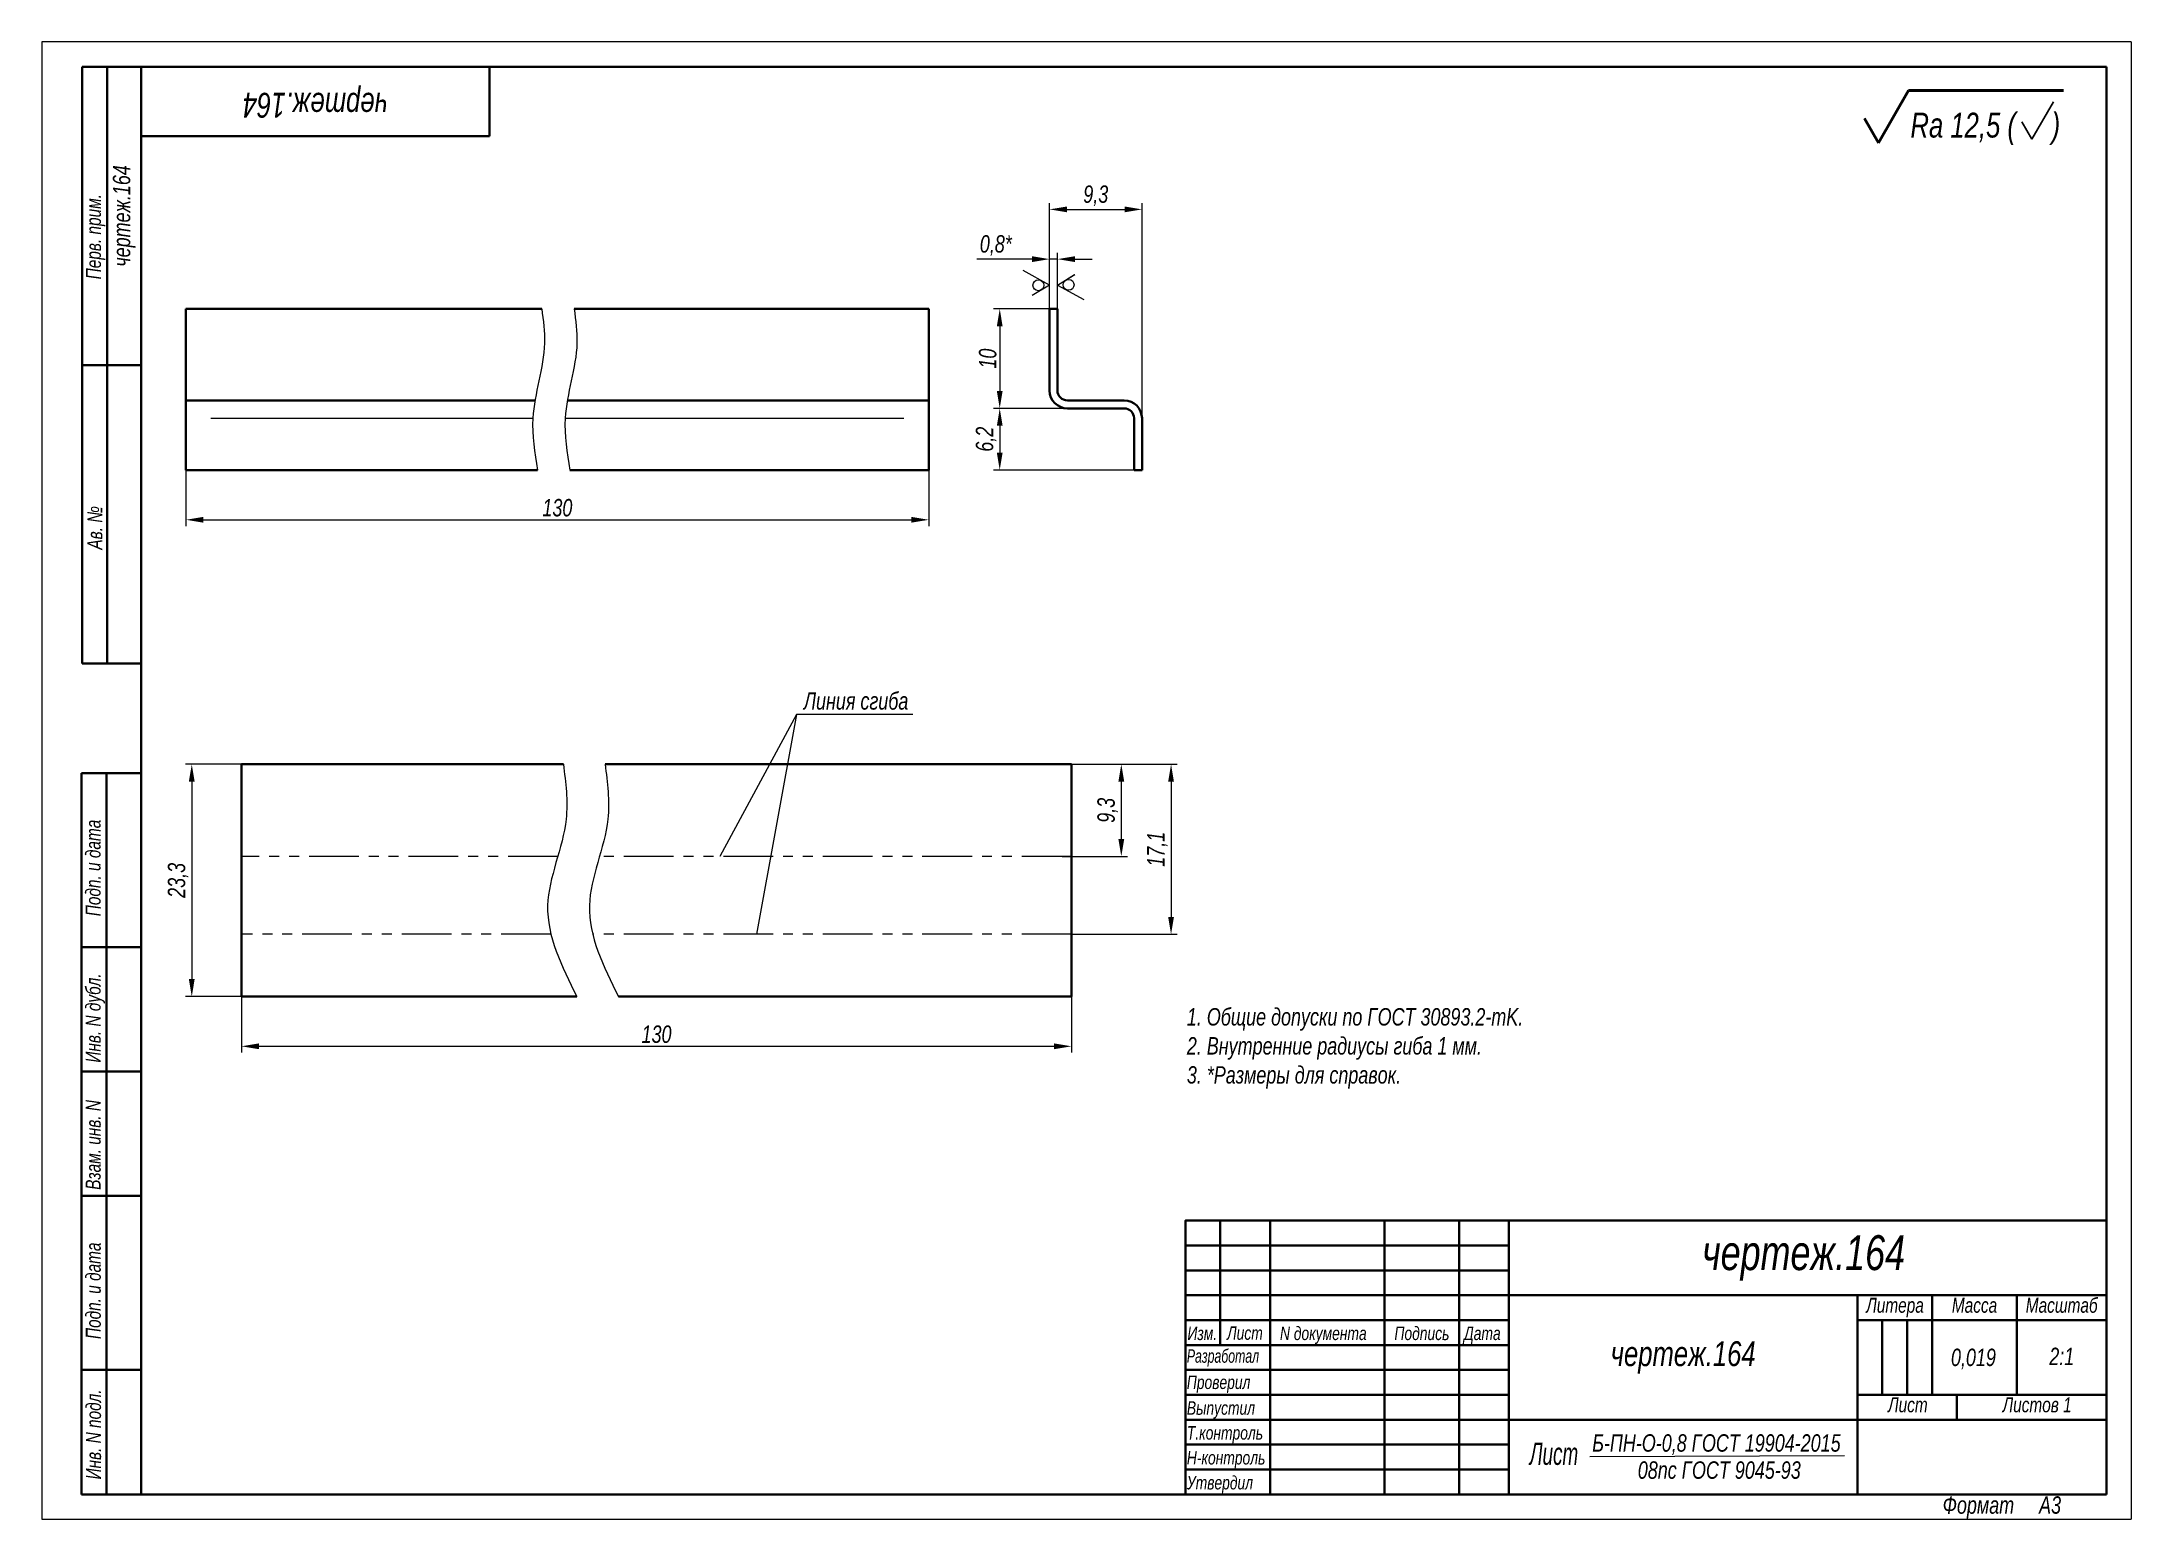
# Model space of a CAD drawing. Header units: millimetres. Extents: x 16277 to 16697, y -2636 to -2339.
import ezdxf

# ---------------------------------------------------------------- set-up
doc = ezdxf.new("R2010")
doc.units = ezdxf.units.MM
doc.linetypes.add('LT_04', pattern=[20, 10, -2, 2, -2, 2, -2])
for name, color, linetype, lineweight in [('Layer_01', 3, 'Continuous', 13), ('Layer_02', 5, 'LT_04', 13), ('Layer_03', 7, 'Continuous', 40), ('Layer_05', 7, 'Continuous', 40), ('Layer_08', 1, 'Continuous', 15), ('Layer_09', 6, 'Continuous', 15), ('Layer_19', 7, 'Continuous', 50), ('Layer_20', 8, 'Continuous', 20)]:
    doc.layers.add(name, color=color, linetype=linetype, lineweight=lineweight)
doc.styles.add('Style_01', font='ARIALNI.TTF', dxfattribs={"width": 0.9, "height": 3.5})
doc.dimstyles.new('DimStyle_05', dxfattribs={"dimtxt": 3.5, "dimasz": 3.5, "dimexe": 1.25, "dimexo": 0, "dimtad": 1, "dimdec": 1, "dimlfac": 0.5, "dimtxsty": 'Style_01', "dimcen": 0, "dimazin": 3, "dimtfac": 1, "dimtdec": 1, "dimtmove": 0, "dimatfit": 3})

# ---------------------------------------------------------------- blocks, each defined once
blk = doc.blocks.new('Block_21')
at = {"layer": 'Layer_05', "linetype": 'Continuous', "lineweight": 15}
for p, q in [((0, 297.18), (0, 0.18)), ((420, 297.18), (0, 297.18)), ((420, 297.18), (420, 0.18)), ((0, 0.18), (420, 0.18))]:
    blk.add_line(p, q, dxfattribs=at)
at = {"layer": 'Layer_05', "linetype": 'Continuous'}
for p, q in [((415, 292.18), (8.12, 292.18)), ((8.12, 172.18), (8.12, 292.18)), ((13.12, 172.18), (13.12, 292.18)), ((20, 292.18), (20, 5.18)), ((90, 292.18), (90, 278.18)), ((415, 5.18), (415, 292.18)), ((20, 278.18), (90, 278.18)), ((8.12, 232.18), (20, 232.18)), ((8.12, 172.18), (20, 172.18)), ((8, 5.18), (8, 150.18)), ((8, 150.18), (20, 150.18)), ((13, 5.18), (13, 150.18)), ((8, 115.18), (20, 115.18)), ((8, 90.18), (20, 90.18)), ((8, 65.18), (20, 65.18)), ((229.88, 55.22), (294.92, 55.22)), ((229.88, 50.21), (294.92, 50.21)), ((229.88, 45.21), (294.92, 45.21)), ((369.97, 40.21), (369.97, 25.2)), ((374.97, 40.21), (374.97, 25.2)), ((8, 30.18), (20, 30.18)), ((229.88, 30.2), (294.92, 30.2)), ((229.88, 25.2), (294.92, 25.2)), ((229.88, 20.19), (294.92, 20.19)), ((229.88, 15.19), (294.92, 15.19)), ((229.88, 10.19), (294.92, 10.19)), ((8, 5.18), (20, 5.18)), ((20, 5.18), (415, 5.18)), ((415, 5.18), (230, 5.18))]:
    blk.add_line(p, q, dxfattribs=at)
for points in [[(415, 60.22), (229.88, 60.22), (229.88, 5.18)], [(236.88, 60.22), (236.88, 35.2)], [(246.89, 60.22), (246.89, 5.18)], [(269.9, 60.22), (269.9, 5.18)], [(284.91, 60.22), (284.91, 5.18)], [(294.92, 60.22), (294.92, 5.18)], [(415, 45.21), (294.92, 45.21)], [(415, 45.21), (294.92, 45.21)], [(364.97, 45.21), (364.97, 5.18)], [(379.98, 45.21), (379.98, 25.2)], [(396.99, 45.21), (396.99, 25.2)], [(396.99, 45.21), (396.99, 25.2)], [(229.88, 40.21), (294.92, 40.21)], [(364.97, 40.21), (415, 40.21)], [(229.88, 35.2), (294.92, 35.2)], [(364.97, 25.2), (415, 25.2)], [(384.98, 25.2), (384.98, 20.19)], [(294.92, 20.19), (415, 20.19)]]:
    blk.add_lwpolyline(points, dxfattribs=at)
at = {"layer": 'Layer_05', "linetype": 'Continuous', "style": 'Style_01', "width": 0.9}
for s, p in [('Перв. прим.', (11.89, 249.43)), ('Ав. №', (12.16, 195.1)), ('Подп. и дата', (11.81, 121.4)), ('Инв. N дубл.', (11.82, 91.97)), ('Взам. инв. N', (11.83, 66.4)), ('Подп. и дата', (11.85, 36.4)), ('Инв. N подл.', (11.9, 8.18))]:
    blk.add_text(s, height=3, rotation=90, dxfattribs=at).set_placement(p)
at = {"layer": 'Layer_05', "linetype": 'Continuous', "style": 'Style_01'}
for s, height, width, p in [('Литера', 3, 0.9, (366.74, 41.69)), ('Масса', 3, 0.9, (383.95, 41.69)), ('Масштаб', 3, 0.9, (398.8, 41.69)), ('Изм.', 2.7, 0.9, (230.29, 36.2)), ('Лист', 2.7, 0.9, (238.27, 36.25)), ('N документа', 2.7, 0.9, (248.89, 36.2)), ('Подпись', 2.7, 0.9, (271.9, 36.2)), ('Дата', 2.7, 0.9, (285.88, 36.2)), ('Разработал', 2.7, 0.8, (230.17, 31.64)), ('Проверил', 2.7, 0.9, (230.17, 26.36)), ('Выпустил', 2.7, 0.9, (230.17, 21.19)), ('Лист ', 3, 0.9, (371.13, 21.68)), ('Листов 1', 3, 0.9, (394.15, 21.68)), ('Т.контроль', 2.7, 0.9, (230.17, 16.19)), ('Н-контроль', 2.7, 0.9, (230.17, 11.19)), ('Утвердил', 2.7, 0.9, (230.17, 6.18))]:
    blk.add_text(s, height=height, dxfattribs=dict(at, width=width)).set_placement(p)
at = {"layer": 'Layer_05', "linetype": 'Continuous', "insert": (382.1, 4.78), "char_height": 3.5, "width": 32.9515, "attachment_point": 1, "style": 'Style_01'}
blk.add_mtext('Формат     А3', dxfattribs=at)
blk = doc.blocks.new('*D177')
at = {"layer": 'Defpoints', "color": 0, "ltscale": 0.5, "transparency": 16777216}
for p in [(16481.66, -2484.48), (16481.88, -2503.01), (16493.77, -2503.01)]:
    blk.add_point(p, dxfattribs=at)
at = {"layer": 'Layer_08', "color": 0, "lineweight": -2, "ltscale": 0.5, "transparency": 16777216}
for p, q in [((16481.66, -2484.48), (16495.02, -2484.48)), ((16493.77, -2487.98), (16493.77, -2499.51)), ((16481.88, -2503.01), (16495.02, -2503.01))]:
    blk.add_line(p, q, dxfattribs=at)
at = {"layer": 'Layer_08', "color": 0, "ltscale": 0.5, "transparency": 16777216}
for points in [[(16493.18, -2487.98), (16494.35, -2487.98), (16493.77, -2484.48)], [(16493.18, -2499.51), (16494.35, -2499.51), (16493.77, -2503.01)]]:
    blk.add_solid(points, dxfattribs=at)
at = {"layer": 'Layer_08', "color": 0, "ltscale": 0.5, "transparency": 16777216, "insert": (16491.03, -2493.75), "char_height": 3.5, "attachment_point": 5, "rotation": 90, "style": 'Style_01'}
blk.add_mtext('9,3', dxfattribs=at)
blk = doc.blocks.new('*D178')
at = {"layer": 'Defpoints', "color": 0, "ltscale": 0.5, "transparency": 16777216}
for p in [(16483.77, -2484.48), (16483.77, -2518.66), (16503.77, -2518.66)]:
    blk.add_point(p, dxfattribs=at)
at = {"layer": 'Layer_08', "color": 0, "lineweight": -2, "ltscale": 0.5, "transparency": 16777216}
for p, q in [((16483.77, -2484.48), (16505.02, -2484.48)), ((16503.77, -2487.98), (16503.77, -2515.16)), ((16483.77, -2518.66), (16505.02, -2518.66))]:
    blk.add_line(p, q, dxfattribs=at)
at = {"layer": 'Layer_08', "color": 0, "ltscale": 0.5, "transparency": 16777216}
for points in [[(16503.18, -2487.98), (16504.35, -2487.98), (16503.77, -2484.48)], [(16503.18, -2515.16), (16504.35, -2515.16), (16503.77, -2518.66)]]:
    blk.add_solid(points, dxfattribs=at)
at = {"layer": 'Layer_08', "color": 0, "ltscale": 0.5, "transparency": 16777216, "insert": (16501.03, -2501.57), "char_height": 3.5, "attachment_point": 5, "rotation": 90, "style": 'Style_01'}
blk.add_mtext('17,1', dxfattribs=at)
blk = doc.blocks.new('*D179')
at = {"layer": 'Defpoints', "color": 0, "ltscale": 0.5, "transparency": 16777216}
for p in [(16316.92, -2484.48), (16306.92, -2531.18), (16316.92, -2531.18)]:
    blk.add_point(p, dxfattribs=at)
at = {"layer": 'Layer_08', "color": 0, "lineweight": -2, "ltscale": 0.5, "transparency": 16777216}
for p, q in [((16316.92, -2484.48), (16305.67, -2484.48)), ((16306.92, -2487.98), (16306.92, -2527.68)), ((16316.92, -2531.18), (16305.67, -2531.18))]:
    blk.add_line(p, q, dxfattribs=at)
at = {"layer": 'Layer_08', "color": 0, "ltscale": 0.5, "transparency": 16777216}
for points in [[(16306.33, -2487.98), (16307.5, -2487.98), (16306.92, -2484.48)], [(16306.33, -2527.68), (16307.5, -2527.68), (16306.92, -2531.18)]]:
    blk.add_solid(points, dxfattribs=at)
at = {"layer": 'Layer_08', "color": 0, "ltscale": 0.5, "transparency": 16777216, "insert": (16304.18, -2507.83), "char_height": 3.5, "attachment_point": 5, "rotation": 90, "style": 'Style_01'}
blk.add_mtext('23,3', dxfattribs=at)
blk = doc.blocks.new('*D180')
at = {"layer": 'Defpoints', "color": 0, "ltscale": 0.5, "transparency": 16777216}
for p in [(16316.92, -2531.18), (16483.77, -2531.18), (16483.77, -2541.18)]:
    blk.add_point(p, dxfattribs=at)
at = {"layer": 'Layer_08', "color": 0, "lineweight": -2, "ltscale": 0.5, "transparency": 16777216}
for p, q in [((16316.92, -2531.18), (16316.92, -2542.43)), ((16483.77, -2531.18), (16483.77, -2542.43)), ((16320.42, -2541.18), (16480.27, -2541.18))]:
    blk.add_line(p, q, dxfattribs=at)
at = {"layer": 'Layer_08', "color": 0, "ltscale": 0.5, "transparency": 16777216}
for points in [[(16320.42, -2540.6), (16320.42, -2541.76), (16316.92, -2541.18)], [(16480.27, -2540.6), (16480.27, -2541.76), (16483.77, -2541.18)]]:
    blk.add_solid(points, dxfattribs=at)
at = {"layer": 'Layer_08', "color": 0, "ltscale": 0.5, "transparency": 16777216, "insert": (16400.34, -2538.77), "char_height": 3.5, "attachment_point": 5, "style": 'Style_01'}
blk.add_mtext('130', dxfattribs=at)
blk = doc.blocks.new('*D181')
at = {"layer": 'Defpoints', "color": 0, "ltscale": 0.5, "transparency": 16777216}
for p in [(16305.75, -2425.34), (16455.06, -2425.34), (16455.06, -2435.34)]:
    blk.add_point(p, dxfattribs=at)
at = {"layer": 'Layer_08', "color": 0, "lineweight": -2, "ltscale": 0.5, "transparency": 16777216}
for p, q in [((16305.75, -2425.34), (16305.75, -2436.59)), ((16455.06, -2425.34), (16455.06, -2436.59)), ((16309.25, -2435.34), (16451.56, -2435.34))]:
    blk.add_line(p, q, dxfattribs=at)
at = {"layer": 'Layer_08', "color": 0, "ltscale": 0.5, "transparency": 16777216}
for points in [[(16309.25, -2434.76), (16309.25, -2435.92), (16305.75, -2435.34)], [(16451.56, -2434.76), (16451.56, -2435.92), (16455.06, -2435.34)]]:
    blk.add_solid(points, dxfattribs=at)
at = {"layer": 'Layer_08', "color": 0, "ltscale": 0.5, "transparency": 16777216, "insert": (16380.41, -2432.93), "char_height": 3.5, "attachment_point": 5, "style": 'Style_01'}
blk.add_mtext('130', dxfattribs=at)
blk = doc.blocks.new('*D182')
at = {"layer": 'Defpoints', "color": 0, "ltscale": 0.5, "transparency": 16777216}
for p in [(16479.33, -2382.94), (16479.33, -2392.94), (16480.93, -2392.94)]:
    blk.add_point(p, dxfattribs=at)
at = {"layer": 'Layer_08', "color": 0, "lineweight": -2, "ltscale": 0.5, "transparency": 16777216}
for p, q in [((16475.83, -2382.94), (16464.74, -2382.94)), ((16479.33, -2392.94), (16479.33, -2381.69)), ((16480.93, -2382.94), (16479.33, -2382.94)), ((16480.93, -2392.94), (16480.93, -2381.69)), ((16484.43, -2382.94), (16487.93, -2382.94))]:
    blk.add_line(p, q, dxfattribs=at)
at = {"layer": 'Layer_08', "color": 0, "ltscale": 0.5, "transparency": 16777216}
for points in [[(16475.83, -2382.36), (16475.83, -2383.52), (16479.33, -2382.94)], [(16484.43, -2382.36), (16484.43, -2383.52), (16480.93, -2382.94)]]:
    blk.add_solid(points, dxfattribs=at)
at = {"layer": 'Layer_08', "color": 0, "ltscale": 0.5, "transparency": 16777216, "insert": (16468.54, -2380.2), "char_height": 3.5, "attachment_point": 5, "style": 'Style_01'}
blk.add_mtext('0,8*', dxfattribs=at)
blk = doc.blocks.new('*D183')
at = {"layer": 'Defpoints', "color": 0, "ltscale": 0.5, "transparency": 16777216}
for p in [(16479.33, -2392.94), (16469.33, -2412.94), (16486.97, -2412.94)]:
    blk.add_point(p, dxfattribs=at)
at = {"layer": 'Layer_08', "color": 0, "lineweight": -2, "ltscale": 0.5, "transparency": 16777216}
for p, q in [((16479.33, -2392.94), (16468.08, -2392.94)), ((16469.33, -2396.44), (16469.33, -2409.44)), ((16486.97, -2412.94), (16468.08, -2412.94))]:
    blk.add_line(p, q, dxfattribs=at)
at = {"layer": 'Layer_08', "color": 0, "ltscale": 0.5, "transparency": 16777216}
for points in [[(16468.75, -2396.44), (16469.91, -2396.44), (16469.33, -2392.94)], [(16468.75, -2409.44), (16469.91, -2409.44), (16469.33, -2412.94)]]:
    blk.add_solid(points, dxfattribs=at)
at = {"layer": 'Layer_08', "color": 0, "ltscale": 0.5, "transparency": 16777216, "insert": (16466.92, -2402.94), "char_height": 3.5, "attachment_point": 5, "rotation": 90, "style": 'Style_01'}
blk.add_mtext('10', dxfattribs=at)
blk = doc.blocks.new('*D184')
at = {"layer": 'Defpoints', "color": 0, "ltscale": 0.5, "transparency": 16777216}
for p in [(16497.93, -2372.94), (16479.33, -2407.32), (16497.93, -2416.99)]:
    blk.add_point(p, dxfattribs=at)
at = {"layer": 'Layer_08', "color": 0, "lineweight": -2, "ltscale": 0.5, "transparency": 16777216}
for p, q in [((16479.33, -2407.32), (16479.33, -2371.69)), ((16482.83, -2372.94), (16494.43, -2372.94)), ((16497.93, -2416.99), (16497.93, -2371.69))]:
    blk.add_line(p, q, dxfattribs=at)
at = {"layer": 'Layer_08', "color": 0, "ltscale": 0.5, "transparency": 16777216}
for points in [[(16482.83, -2372.36), (16482.83, -2373.52), (16479.33, -2372.94)], [(16494.43, -2372.36), (16494.43, -2373.52), (16497.93, -2372.94)]]:
    blk.add_solid(points, dxfattribs=at)
at = {"layer": 'Layer_08', "color": 0, "ltscale": 0.5, "transparency": 16777216, "insert": (16488.63, -2370.2), "char_height": 3.5, "attachment_point": 5, "style": 'Style_01'}
blk.add_mtext('9,3', dxfattribs=at)
blk = doc.blocks.new('*D185')
at = {"layer": 'Defpoints', "color": 0, "ltscale": 0.5, "transparency": 16777216}
for p in [(16491.74, -2412.94), (16469.33, -2425.34), (16497.93, -2425.34)]:
    blk.add_point(p, dxfattribs=at)
at = {"layer": 'Layer_08', "color": 0, "lineweight": -2, "ltscale": 0.5, "transparency": 16777216}
for p, q in [((16491.74, -2412.94), (16468.08, -2412.94)), ((16469.33, -2416.44), (16469.33, -2421.84)), ((16497.93, -2425.34), (16468.08, -2425.34))]:
    blk.add_line(p, q, dxfattribs=at)
at = {"layer": 'Layer_08', "color": 0, "ltscale": 0.5, "transparency": 16777216}
for points in [[(16468.75, -2416.44), (16469.91, -2416.44), (16469.33, -2412.94)], [(16468.75, -2421.84), (16469.91, -2421.84), (16469.33, -2425.34)]]:
    blk.add_solid(points, dxfattribs=at)
at = {"layer": 'Layer_08', "color": 0, "ltscale": 0.5, "transparency": 16777216, "insert": (16466.6, -2419.14), "char_height": 3.5, "attachment_point": 5, "rotation": 90, "style": 'Style_01'}
blk.add_mtext('6,2', dxfattribs=at)

msp = doc.modelspace()

# ---------------------------------------------------------------- linework, layer by layer
at = {"layer": 'Layer_01', "lineweight": 13, "ltscale": 0.303109}
msp.add_line((16645.97, -2359.56), (16652.03, -2349.06), dxfattribs=at)
msp.add_line((16645.97, -2359.56), (16652.03, -2349.06), dxfattribs=at)
msp.add_line((16645.97, -2359.56), (16652.03, -2349.06), dxfattribs=at)
at = {"layer": 'Layer_01', "lineweight": 30}
for q in [(16681.15, -2351.31), (16681.15, -2351.31), (16681.15, -2351.31), (16681.15, -2351.31), (16674.8, -2355.31), (16674.8, -2355.31), (16674.8, -2355.31), (16674.8, -2355.31)]:
    msp.add_line((16676.82, -2358.81), q, dxfattribs=at)
at = {"layer": 'Layer_01', "lineweight": 13, "ltscale": 0.141451}
msp.add_line((16645.97, -2359.56), (16643.14, -2354.66), dxfattribs=at)
msp.add_line((16645.97, -2359.56), (16643.14, -2354.66), dxfattribs=at)
msp.add_line((16645.97, -2359.56), (16643.14, -2354.66), dxfattribs=at)
at = {"layer": 'Layer_01'}
msp.add_line((16587.92, -2623.62), (16639.11, -2623.43), dxfattribs=at)
at = {"layer": 'Layer_02'}
for p, q in [((16380.49, -2503.01), (16316.92, -2503.01)), ((16483.77, -2503.01), (16388.88, -2503.01)), ((16379.12, -2518.66), (16316.92, -2518.66)), ((16483.77, -2518.66), (16387.51, -2518.66))]:
    msp.add_line(p, q, dxfattribs=at)
at = {"layer": 'Layer_03'}
for p, q in [((16305.75, -2392.94), (16377.27, -2392.94)), ((16305.75, -2409.34), (16305.75, -2392.94)), ((16383.78, -2392.94), (16455.06, -2392.94)), ((16455.06, -2409.34), (16455.06, -2392.94)), ((16479.33, -2409.34), (16479.33, -2392.94)), ((16479.33, -2392.94), (16480.93, -2392.94)), ((16480.93, -2409.34), (16480.93, -2392.94)), ((16305.75, -2412.94), (16305.75, -2409.34)), ((16455.06, -2409.34), (16455.06, -2412.94)), ((16305.75, -2411.34), (16375.9, -2411.34)), ((16305.75, -2414.94), (16305.75, -2412.94)), ((16305.75, -2425.34), (16305.75, -2414.94)), ((16382.41, -2411.34), (16455.06, -2411.34)), ((16455.06, -2412.94), (16455.06, -2414.94)), ((16455.06, -2425.34), (16455.06, -2414.94)), ((16494.33, -2411.34), (16482.93, -2411.34)), ((16494.33, -2412.94), (16482.93, -2412.94)), ((16496.33, -2425.34), (16496.33, -2414.94)), ((16497.93, -2425.34), (16497.93, -2414.94)), ((16305.75, -2425.34), (16376.41, -2425.34)), ((16382.92, -2425.34), (16455.06, -2425.34)), ((16496.33, -2425.34), (16497.93, -2425.34)), ((16316.92, -2531.18), (16316.92, -2484.48)), ((16381.61, -2484.48), (16316.92, -2484.48)), ((16483.77, -2484.48), (16390, -2484.48)), ((16483.77, -2531.18), (16483.77, -2484.48)), ((16384.29, -2531.18), (16316.92, -2531.18)), ((16483.77, -2531.18), (16392.68, -2531.18))]:
    msp.add_line(p, q, dxfattribs=at)
for centre, radius, start, end in [((16482.93, -2409.34), 3.6, 180, 270), ((16482.93, -2409.34), 2, 180, 270), ((16494.33, -2414.94), 3.6, 0, 90), ((16494.33, -2414.94), 2, 0, 90)]:
    msp.add_arc(centre, radius, start, end, dxfattribs=at)
at = {"layer": 'Layer_09'}
for p, q in [((16310.75, -2414.94), (16375.46, -2414.94)), ((16381.97, -2414.94), (16450.06, -2414.94))]:
    msp.add_line(p, q, dxfattribs=at)
for points in [[(16428.47, -2474.48), (16413.05, -2503.01)], [(16428.47, -2474.48), (16420.42, -2518.66)], [(16451.83, -2474.48), (16428.47, -2474.48)]]:
    msp.add_lwpolyline(points, dxfattribs=at)
at = {"layer": 'Layer_09', "ltscale": 0.5}
for points, knots in [([(16377.27, -2392.94), (16377.58, -2395.24), (16378.57, -2402.63), (16374.43, -2413.3), (16375.84, -2421.86), (16376.41, -2425.34)], [0, 0, 0, 0, 6.906159, 22.205474, 32.648255, 32.648255, 32.648255, 32.648255]), ([(16383.78, -2392.94), (16384.09, -2395.24), (16385.07, -2402.63), (16380.94, -2413.3), (16382.35, -2421.86), (16382.92, -2425.34)], [0, 0, 0, 0, 6.906159, 22.205474, 32.648255, 32.648255, 32.648255, 32.648255]), ([(16381.61, -2484.48), (16382.09, -2488.17), (16383.33, -2497.79), (16375.48, -2513.44), (16381.28, -2525.12), (16384.29, -2531.18)], [0, 0, 0, 0, 11.033803, 28.810457, 48.010414, 48.010414, 48.010414, 48.010414]), ([(16390, -2484.48), (16390.48, -2488.17), (16391.72, -2497.79), (16383.87, -2513.44), (16389.67, -2525.12), (16392.68, -2531.18)], [0, 0, 0, 0, 11.033803, 28.810457, 48.010414, 48.010414, 48.010414, 48.010414])]:
    msp.add_open_spline(points, degree=3, knots=knots, dxfattribs=at)
at = {"layer": 'Layer_19', "lineweight": 50}
for p, q in [((16645.97, -2359.56), (16652.03, -2349.06)), ((16652.03, -2349.06), (16683.17, -2349.06)), ((16645.97, -2359.56), (16643.14, -2354.66))]:
    msp.add_line(p, q, dxfattribs=at)
at = {"layer": 'Layer_20', "lineweight": 13, "ltscale": 0.303109}
for p, q in [((16479.33, -2388.15), (16474.01, -2385.24)), ((16479.33, -2388.15), (16474.01, -2385.24)), ((16479.33, -2388.15), (16474.01, -2385.24)), ((16479.33, -2388.15), (16474.01, -2385.24)), ((16480.93, -2388.15), (16486.25, -2391.06)), ((16480.93, -2388.15), (16486.25, -2391.06)), ((16480.93, -2388.15), (16486.25, -2391.06)), ((16480.93, -2388.15), (16486.25, -2391.06))]:
    msp.add_line(p, q, dxfattribs=at)
at = {"layer": 'Layer_20', "lineweight": 13, "ltscale": 0.141451}
for p, q in [((16479.33, -2388.15), (16475.83, -2390.28)), ((16479.33, -2388.15), (16475.88, -2390.25)), ((16479.33, -2388.15), (16475.88, -2390.25)), ((16479.33, -2388.15), (16475.88, -2390.25)), ((16480.93, -2388.15), (16484.43, -2386.02)), ((16480.93, -2388.15), (16484.38, -2386.05)), ((16480.93, -2388.15), (16484.38, -2386.05)), ((16480.93, -2388.15), (16484.38, -2386.05))]:
    msp.add_line(p, q, dxfattribs=at)
at = {"layer": 'Layer_20', "lineweight": 13}
for centre in [(16477.1, -2388.19), (16477.1, -2388.19), (16477.1, -2388.19), (16477.1, -2388.19), (16483.16, -2388.11), (16483.16, -2388.11), (16483.16, -2388.11), (16483.16, -2388.11)]:
    msp.add_circle(centre, 1.1, dxfattribs=at)

# ---------------------------------------------------------------- block references
at = {"layer": 'Layer_05'}
msp.add_blockref('Block_21', (16276.77, -2636.43), dxfattribs=at)

# ---------------------------------------------------------------- texts
at = {"layer": 'Layer_01', "style": 'Style_01'}
for s, height, width, p in [('Rа 12,5 (     )', 5, 0.9, (16652.4, -2358.5)), ('0,019', 3.5, 0.9, (16660.54, -2605.46)), ('2:1', 3.5, 0.9, (16680.3, -2605.27)), ('Лист', 4.5, 0.735, (16575.85, -2625.33))]:
    msp.add_text(s, height=height, dxfattribs=dict(at, width=width)).set_placement(p)
at = {"layer": 'Layer_01', "attachment_point": 5, "style": 'Style_01'}
for insert, char_height, width, rotation in [((16331.77, -2351.25), 5, 70, 180), ((16293.33, -2374.25), 3.5, 60, 90)]:
    msp.add_mtext('чертеж.164', dxfattribs=dict(at, insert=insert, char_height=char_height, width=width, rotation=rotation))
at = {"layer": 'Layer_01', "style": 'Style_01'}
for s, insert, char_height, width, attachment_point in [('Линия сгиба', (16450.96, -2473.55), 3.5, 195.1382, 9), ('чертеж.164', (16630.91, -2583.72), 7, 118.4347, 5), ('чертеж.164', (16606.71, -2603.73), 5, 70.0467, 5), ('Б-ПН-О-0,8 ГОСТ 19904-2015 ', (16588.43, -2619.17), 3.5, 80.4604, 1), ('08пс ГОСТ 9045-93', (16597.59, -2624.62), 3.5, 80.4604, 1)]:
    msp.add_mtext(s, dxfattribs=dict(at, insert=insert, char_height=char_height, width=width, attachment_point=attachment_point))
at = {"layer": 'Layer_01', "insert": (16506.94, -2549.73), "char_height": 3.5, "attachment_point": 7, "style": 'Style_01'}
msp.add_mtext_dynamic_manual_height_columns('1. Общие допуски по ГОСТ 30893.2-mK.\\P2. Внутренние радиусы гиба 1 мм.\\P3. *Размеры для справок.', width=195.1382, gutter_width=17.5, heights=[-16.32], dxfattribs=at)

# ---------------------------------------------------------------- dimensions: what is measured, and where the dimension line sits
at = {"layer": 'Layer_08', "ltscale": 0.5}
dim = msp.add_linear_dim(base=(16497.93, -2372.94), p1=(16479.33, -2407.32), p2=(16497.93, -2416.99), dimstyle='DimStyle_05', dxfattribs=at)
dim.commit()
dim.dimension.update_dxf_attribs({"geometry": '*D184', "text_midpoint": (16488.63, -2372.94), "dimtype": 160})
for base, p1, p2, text, picture, middle in [((16479.33, -2382.94), (16480.93, -2392.94), (16479.33, -2392.94), '<>*', '*D182', (16468.54, -2380.2)), ((16455.06, -2435.34), (16305.75, -2425.34), (16455.06, -2425.34), '130', '*D181', (16380.41, -2432.93)), ((16483.77, -2541.18), (16316.92, -2531.18), (16483.77, -2531.18), '130', '*D180', (16400.34, -2538.77))]:
    dim = msp.add_linear_dim(base=base, p1=p1, p2=p2, text=text, dimstyle='DimStyle_05', dxfattribs=at)
    dim.commit()
    dim.dimension.update_dxf_attribs({"geometry": picture, "text_midpoint": middle})
for base, p1, p2, picture, middle in [((16469.33, -2412.94), (16479.33, -2392.94), (16486.97, -2412.94), '*D183', (16466.92, -2402.94)), ((16469.33, -2425.34), (16491.74, -2412.94), (16497.93, -2425.34), '*D185', (16466.6, -2419.14)), ((16306.9175, -2531.1797), (16316.9175, -2484.4849), (16316.9175, -2531.1797), '*D179', (16304.182, -2507.8323)), ((16503.77, -2518.66), (16483.77, -2484.48), (16483.77, -2518.66), '*D178', (16501.03, -2501.57))]:
    dim = msp.add_linear_dim(base=base, p1=p1, p2=p2, angle=90, dimstyle='DimStyle_05', dxfattribs=at)
    dim.commit()
    dim.dimension.update_dxf_attribs({"geometry": picture, "text_midpoint": middle})
dim = msp.add_linear_dim(base=(16493.77, -2503.01), p1=(16481.66, -2484.48), p2=(16481.88, -2503.01), angle=90, dimstyle='DimStyle_05', dxfattribs=at)
dim.commit()
dim.dimension.update_dxf_attribs({"geometry": '*D177', "text_midpoint": (16493.77, -2493.75), "dimtype": 160})

doc.saveas('drawing.dxf')
